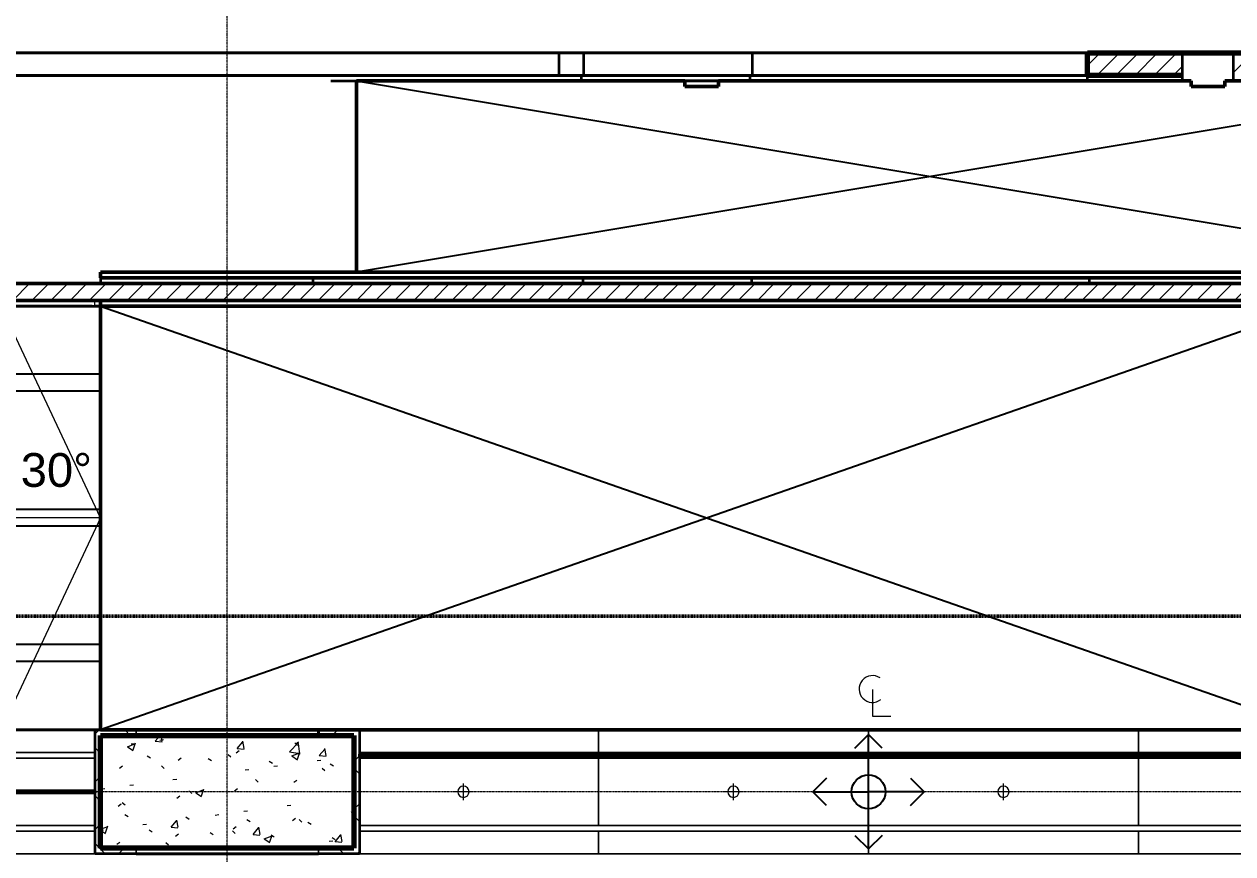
# Model space of a CAD drawing. Header units: millimetres. Extents: x -853488 to -774597, y -17231 to 22435.
# Drawn here: x -803487 to -792743, y 3028 to 10399 of the extents above; entities that cross this region are included whole.
import ezdxf
from ezdxf.xclip import XClip

# ---------------------------------------------------------------- set-up
doc = ezdxf.new("R2010")
doc.units = ezdxf.units.MM
doc.header["$XCLIPFRAME"] = 0
doc.linetypes.add('DPA_Grid _ Level 100', pattern=[10, 5.5, -1.6, 1.3, -1.6])
for name, color, linetype, lineweight in [('_ _ A-DETL-OPENING', 1, 'Continuous', 25), ('A-ANNO-NOTE', 3, 'Continuous', 25), ('A-CLNG', 2, 'Continuous', 9), ('A-CLNG-PATT', 2, 'Continuous', 9), ('A-COLS', 5, 'Continuous', 70), ('A-COLS-E', 1, 'Continuous', 35), ('A-DETL', 1, 'Continuous', 70), ('A-DETL-GENF', 2, 'Continuous', 9), ('A-FLOR-E', 2, 'Continuous', 35), ('A-GLAZ-CURT', 2, 'Continuous', 9), ('A-WALL', 5, 'Continuous', 35), ('A-WALL-FNSH', 2, 'Continuous', 35), ('A-WALL-PATT', 1, 'Continuous', 35), ('E-LITE-EQPM', 2, 'Continuous', 9), ('G-ANNO-SECL', 3, 'Continuous', 9), ('G-ANNO-TEXT', 3, 'Continuous', 9), ('I-WALL-E', 2, 'Continuous', 35), ('S-GRID', 251, 'Continuous', 9), ('WALL-E', 2, 'Continuous', 35)]:
    doc.layers.add(name, color=color, linetype=linetype, lineweight=lineweight)
doc.styles.add('Arial_2', font='arial.ttf', dxfattribs={"height": 300})
pattern_1 = [(45, (0, 0), (-84.852814, 84.852814), [])]
pattern_2 = [(45, (0, 0), (-212.13203, 212.13203), []), (135, (0, 0), (-212.13203, -212.13203), [])]

# ---------------------------------------------------------------- blocks, each defined once
blk = doc.blocks.new('DPA_Rectangular - 450 x 450 mm-12250881-4261-01 ENLARGED UPPER PLATFORM LEVEL - REFLECTED CEILING PLAN - SHEET 2')
at = {"layer": 'A-COLS-E'}
for p, q in [((-225, -25), (-225, 225)), ((-225, 225), (225, 225)), ((225, 225), (225, -25))]:
    blk.add_line(p, q, dxfattribs=at)
blk = doc.blocks.new('Arrow-Stair_Ramp-Direction _EWP-Down_ - Arrow Stair Line-18594266-4261-01 ENLARGED UPPER PLATFORM LEVEL - REFLECTED CEILING PLAN - SHEET 2')
at = {"layer": 'A-DETL-GENF', "lineweight": 9}
for q in [(1671, 2632), (-305, 750), (1671, -1132)]:
    blk.add_line((2552, 750), q, dxfattribs=at)
blk.add_circle((-305, 750), 30, dxfattribs=at)
blk = doc.blocks.new('M_Centreline - Centreline-12570908-4261-01 ENLARGED UPPER PLATFORM LEVEL - REFLECTED CEILING PLAN - SHEET 2')
at = {"layer": 'A-ANNO-NOTE', "lineweight": 18}
for p, q in [((-0.01, 0.59), (-0.01, -1.79)), ((-0.01, -1.79), (1.62, -1.79))]:
    blk.add_line(p, q, dxfattribs=at)
blk.add_arc((-0.01, 0.63), 1.19, 55.7755, 308.0372, dxfattribs=at)
blk = doc.blocks.new('DPA_AN_Setting out - Center-8732820-4261-01 ENLARGED UPPER PLATFORM LEVEL - REFLECTED CEILING PLAN - SHEET 2')
at = {"layer": 'A-ANNO-NOTE'}
for p, q in [((-1.21, 3.88), (0, 5.08)), ((1.21, 3.88), (0, 5.08)), ((0, 0), (0, 5.08)), ((-3.74, 1.21), (-4.95, 0)), ((3.74, 1.21), (4.95, 0)), ((-3.74, -1.21), (-4.95, 0)), ((-4.95, 0), (0, 0)), ((4.95, 0), (0, 0)), ((3.74, -1.21), (4.95, 0)), ((0, -5.08), (0, 0)), ((-1.21, -3.88), (0, -5.08)), ((1.21, -3.88), (0, -5.08))]:
    blk.add_line(p, q, dxfattribs=at)
blk.add_circle((0, 0), 1.5, dxfattribs=at)
blk = doc.blocks.new('System Panel - DPA-AR_Metal Ceiling Rectangular Panel-V15-4261-01 ENLARGED UPPER PLATFORM LEVEL - REFLECTED CEILING PLAN - SHEET 2')
at = {"layer": 'A-GLAZ-CURT'}
for p, q in [((-837057, 4129), (-839182, 4129)), ((-839182, 4129), (-839182, 3929)), ((-839182, 3929), (-839182, 4129)), ((-839182, 4129), (-837057, 4129)), ((-839182, 3929), (-837057, 3929)), ((-837057, 3929), (-839182, 3929))]:
    blk.add_line(p, q, dxfattribs=at)
blk = doc.blocks.new('System Panel - DPA-AR_Metal Ceiling Rectangular Panel-V11-4261-01 ENLARGED UPPER PLATFORM LEVEL - REFLECTED CEILING PLAN - SHEET 2')
at = {"layer": 'A-GLAZ-CURT'}
for p, q in [((-825657, 3229), (-827782, 3229)), ((-827782, 3229), (-827782, 3029)), ((-827782, 3029), (-827782, 3229)), ((-827782, 3229), (-825657, 3229)), ((-827782, 3029), (-825657, 3029)), ((-825657, 3029), (-827782, 3029))]:
    blk.add_line(p, q, dxfattribs=at)
blk = doc.blocks.new('System Panel - DPA-AR_Metal Ceiling Rectangular Panel-V19-4261-01 ENLARGED UPPER PLATFORM LEVEL - REFLECTED CEILING PLAN - SHEET 2')
at = {"layer": 'A-GLAZ-CURT'}
for p, q in [((-802857, 3879), (-804982, 3879)), ((-804982, 3879), (-804982, 3589)), ((-804982, 3589), (-804982, 3879)), ((-804982, 3879), (-802857, 3879)), ((-804982, 3569), (-804982, 3279)), ((-804982, 3279), (-804982, 3569)), ((-804982, 3279), (-802857, 3279)), ((-802857, 3279), (-804982, 3279))]:
    blk.add_line(p, q, dxfattribs=at)
blk = doc.blocks.new('System Panel - DPA-AR_Metal Ceiling Rectangular Panel-V20-4261-01 ENLARGED UPPER PLATFORM LEVEL - REFLECTED CEILING PLAN - SHEET 2')
at = {"layer": 'A-GLAZ-CURT'}
for p, q in [((-798382, 4129), (-800507, 4129)), ((-800507, 4129), (-798382, 4129)), ((-798382, 3929), (-798382, 4129)), ((-798382, 4129), (-798382, 3929)), ((-800507, 3929), (-798382, 3929)), ((-798382, 3929), (-800507, 3929))]:
    blk.add_line(p, q, dxfattribs=at)
blk = doc.blocks.new('System Panel - DPA-AR_Metal Ceiling Rectangular Panel-V21-4261-01 ENLARGED UPPER PLATFORM LEVEL - REFLECTED CEILING PLAN - SHEET 2')
at = {"layer": 'A-GLAZ-CURT'}
for p, q in [((-795982, 4129), (-798382, 4129)), ((-798382, 4129), (-798382, 3929)), ((-798382, 3929), (-798382, 4129)), ((-798382, 4129), (-795982, 4129)), ((-795982, 3929), (-795982, 4129)), ((-795982, 4129), (-795982, 3929)), ((-798382, 3929), (-795982, 3929)), ((-795982, 3929), (-798382, 3929))]:
    blk.add_line(p, q, dxfattribs=at)
blk = doc.blocks.new('System Panel - DPA-AR_Metal Ceiling Rectangular Panel-V22-4261-01 ENLARGED UPPER PLATFORM LEVEL - REFLECTED CEILING PLAN - SHEET 2')
at = {"layer": 'A-GLAZ-CURT'}
for p, q in [((-791457, 4129), (-793582, 4129)), ((-793582, 4129), (-793582, 3929)), ((-793582, 3929), (-793582, 4129)), ((-793582, 4129), (-791457, 4129)), ((-793582, 3929), (-791457, 3929)), ((-791457, 3929), (-793582, 3929))]:
    blk.add_line(p, q, dxfattribs=at)
blk = doc.blocks.new('System Panel - DPA-AR_Metal Ceiling Rectangular Panel-V6-4261-01 ENLARGED UPPER PLATFORM LEVEL - REFLECTED CEILING PLAN - SHEET 2')
at = {"layer": 'A-GLAZ-CURT'}
for p, q in [((-821182, 3229), (-823307, 3229)), ((-823307, 3229), (-821182, 3229)), ((-821182, 3029), (-821182, 3229)), ((-821182, 3229), (-821182, 3029)), ((-823307, 3029), (-821182, 3029)), ((-821182, 3029), (-823307, 3029))]:
    blk.add_line(p, q, dxfattribs=at)
blk = doc.blocks.new('System Panel - DPA-AR_Metal Ceiling Rectangular Panel-V7-4261-01 ENLARGED UPPER PLATFORM LEVEL - REFLECTED CEILING PLAN - SHEET 2')
at = {"layer": 'A-GLAZ-CURT'}
for p, q in [((-818782, 3229), (-821182, 3229)), ((-821182, 3229), (-821182, 3029)), ((-821182, 3029), (-821182, 3229)), ((-821182, 3229), (-818782, 3229)), ((-818782, 3029), (-818782, 3229)), ((-818782, 3229), (-818782, 3029)), ((-821182, 3029), (-818782, 3029)), ((-818782, 3029), (-821182, 3029))]:
    blk.add_line(p, q, dxfattribs=at)
blk = doc.blocks.new('System Panel - DPA-AR_Metal Ceiling Rectangular Panel-13139320-4261-01 ENLARGED UPPER PLATFORM LEVEL - REFLECTED CEILING PLAN - SHEET 2')
at = {"layer": 'A-GLAZ-CURT'}
for p, q in [((-821182, 3879), (-823307, 3879)), ((-823307, 3879), (-821182, 3879)), ((-821182, 3279), (-821182, 3879)), ((-821182, 3879), (-821182, 3279)), ((-823307, 3279), (-821182, 3279)), ((-821182, 3279), (-823307, 3279))]:
    blk.add_line(p, q, dxfattribs=at)
blk = doc.blocks.new('System Panel - DPA-AR_Metal Ceiling Rectangular Panel-13139299-4261-01 ENLARGED UPPER PLATFORM LEVEL - REFLECTED CEILING PLAN - SHEET 2')
at = {"layer": 'A-GLAZ-CURT'}
for p, q in [((-818782, 3879), (-821182, 3879)), ((-821182, 3879), (-821182, 3279)), ((-821182, 3279), (-821182, 3879)), ((-821182, 3879), (-818782, 3879)), ((-818782, 3279), (-818782, 3879)), ((-818782, 3879), (-818782, 3279)), ((-821182, 3279), (-818782, 3279)), ((-818782, 3279), (-821182, 3279))]:
    blk.add_line(p, q, dxfattribs=at)
blk = doc.blocks.new('System Panel - DPA-AR_Metal Ceiling Rectangular Panel-V12-4261-01 ENLARGED UPPER PLATFORM LEVEL - REFLECTED CEILING PLAN - SHEET 2')
at = {"layer": 'A-GLAZ-CURT'}
for p, q in [((-825657, 3879), (-827782, 3879)), ((-827782, 3879), (-827782, 3279)), ((-827782, 3279), (-827782, 3879)), ((-827782, 3879), (-825657, 3879)), ((-827782, 3279), (-825657, 3279)), ((-825657, 3279), (-827782, 3279))]:
    blk.add_line(p, q, dxfattribs=at)
blk = doc.blocks.new('*U464')
at = {"layer": 'A-CLNG'}
for p, q in [((-1127, 4315), (-3984, 4315)), ((-3984, 4315), (-1127, 4315)), ((-1127, 550), (-1127, 4315)), ((-1127, 4315), (-1127, 550)), ((-3984, 550), (-1127, 550)), ((-1127, 550), (-3984, 550))]:
    blk.add_line(p, q, dxfattribs=at)
at = {"layer": 'A-GLAZ-CURT'}
for name, p in [('System Panel - DPA-AR_Metal Ceiling Rectangular Panel-V15-4261-01 ENLARGED UPPER PLATFORM LEVEL - REFLECTED CEILING PLAN - SHEET 2', (835882, -3579)), ('System Panel - DPA-AR_Metal Ceiling Rectangular Panel-V20-4261-01 ENLARGED UPPER PLATFORM LEVEL - REFLECTED CEILING PLAN - SHEET 2', (801682, -3579)), ('System Panel - DPA-AR_Metal Ceiling Rectangular Panel-V21-4261-01 ENLARGED UPPER PLATFORM LEVEL - REFLECTED CEILING PLAN - SHEET 2', (801682, -3579)), ('System Panel - DPA-AR_Metal Ceiling Rectangular Panel-V21-4261-01 ENLARGED UPPER PLATFORM LEVEL - REFLECTED CEILING PLAN - SHEET 2', (804082, -3579)), ('System Panel - DPA-AR_Metal Ceiling Rectangular Panel-V22-4261-01 ENLARGED UPPER PLATFORM LEVEL - REFLECTED CEILING PLAN - SHEET 2', (801682, -3579)), ('System Panel - DPA-AR_Metal Ceiling Rectangular Panel-V19-4261-01 ENLARGED UPPER PLATFORM LEVEL - REFLECTED CEILING PLAN - SHEET 2', (801682, -3579)), ('System Panel - DPA-AR_Metal Ceiling Rectangular Panel-13139320-4261-01 ENLARGED UPPER PLATFORM LEVEL - REFLECTED CEILING PLAN - SHEET 2', (824482, -3579)), ('System Panel - DPA-AR_Metal Ceiling Rectangular Panel-13139299-4261-01 ENLARGED UPPER PLATFORM LEVEL - REFLECTED CEILING PLAN - SHEET 2', (824482, -3579)), ('System Panel - DPA-AR_Metal Ceiling Rectangular Panel-13139299-4261-01 ENLARGED UPPER PLATFORM LEVEL - REFLECTED CEILING PLAN - SHEET 2', (826882, -3579)), ('System Panel - DPA-AR_Metal Ceiling Rectangular Panel-V12-4261-01 ENLARGED UPPER PLATFORM LEVEL - REFLECTED CEILING PLAN - SHEET 2', (835882, -3579)), ('System Panel - DPA-AR_Metal Ceiling Rectangular Panel-V11-4261-01 ENLARGED UPPER PLATFORM LEVEL - REFLECTED CEILING PLAN - SHEET 2', (824482, -3579)), ('System Panel - DPA-AR_Metal Ceiling Rectangular Panel-V6-4261-01 ENLARGED UPPER PLATFORM LEVEL - REFLECTED CEILING PLAN - SHEET 2', (824482, -3579)), ('System Panel - DPA-AR_Metal Ceiling Rectangular Panel-V7-4261-01 ENLARGED UPPER PLATFORM LEVEL - REFLECTED CEILING PLAN - SHEET 2', (824482, -3579)), ('System Panel - DPA-AR_Metal Ceiling Rectangular Panel-V7-4261-01 ENLARGED UPPER PLATFORM LEVEL - REFLECTED CEILING PLAN - SHEET 2', (826882, -3579)), ('System Panel - DPA-AR_Metal Ceiling Rectangular Panel-V11-4261-01 ENLARGED UPPER PLATFORM LEVEL - REFLECTED CEILING PLAN - SHEET 2', (835882, -3579))]:
    blk.add_blockref(name, p, dxfattribs=at)
blk = doc.blocks.new('*U1666')
at = {"layer": '_ _ A-DETL-OPENING'}
for p, q in [((1150, 6315), (11360, 4615)), ((11360, 6315), (1150, 4615)), ((9960.4, 4421.3), (-1127.4, 550)), ((-1125, 4315), (9656, 550))]:
    blk.add_line(p, q, dxfattribs=at)
at = {"layer": 'A-DETL', "lineweight": 50}
for p, q in [((4067, 6315), (1150, 6315)), ((1150, 6315), (1150, 4615)), ((4067, 6265), (4067, 6315)), ((4367, 6265), (4067, 6265)), ((8567, 6315), (4367, 6315)), ((4367, 6315), (4367, 6265)), ((8567, 6265), (8567, 6315)), ((8867, 6265), (8567, 6265)), ((11360, 6315), (8867, 6315)), ((8867, 6315), (8867, 6265)), ((11360, 4515), (-12775, 4515)), ((11360, 4615), (-1125, 4615)), ((-1125, 4615), (-1125, 4565)), ((-1125, 4565), (11360, 4565)), ((1150, 4565), (11360, 4565)), ((-12775, 4365), (11360, 4365)), ((11360, 4365), (-1127.4, 4365)), ((-1127.4, 4365), (-1127.4, 4315)), ((9656, 4315), (-1127.4, 4315)), ((-1127.4, 4315), (-1127.4, 550)), ((-1127.4, 4315), (11360, 4315)), ((-1127.4, 550), (9656, 550))]:
    blk.add_line(p, q, dxfattribs=at)
at = {"layer": 'A-DETL', "lineweight": 9}
for p, q in [((-1177.4, 4365), (-12525, 4365)), ((-12525, 4315), (-1177.4, 4315)), ((-1177.4, 4315), (-1177.4, 4365))]:
    blk.add_line(p, q, dxfattribs=at)
at = {"layer": 'S-GRID', "linetype": 'DPA_Grid _ Level 100'}
for p, q in [((0, -19375), (0, 17167.1)), ((22800, 0), (-50905.4, 0))]:
    blk.add_line(p, q, dxfattribs=at)
blk = doc.blocks.new('LGF_DL_SAA_LowPower_DL1a - LGF_DL_SAA_LowPower_DL1a-8832329-4160-01 UPPER PLATFORM LEVEL - REFLECTED CEILING PLAN')
at = {"layer": 'A-DETL-GENF'}
for p, q in [((72.5, 0), (-72.5, 0)), ((0, 75), (0, -75))]:
    blk.add_line(p, q, dxfattribs=at)
blk.add_circle((0, 0), 50, dxfattribs=at)
blk = doc.blocks.new('C-1-PP19-AR-4160-01-B_20250902-175713_EXDOWNLIGHT')
at = {"layer": 'E-LITE-EQPM', "extrusion": (0, 0, -1), "rotation": 180}
for p in [(54900, 0), (52500, 0), (50100, 0)]:
    blk.add_blockref('LGF_DL_SAA_LowPower_DL1a - LGF_DL_SAA_LowPower_DL1a-8832329-4160-01 UPPER PLATFORM LEVEL - REFLECTED CEILING PLAN', p, dxfattribs=at)

msp = doc.modelspace()

# ---------------------------------------------------------------- hatches: boundary and pattern name
at = {"layer": 'A-CLNG-PATT', "lineweight": 25}
h = msp.add_hatch(dxfattribs=at)
h.set_pattern_fill('FP_4', color=256, style=0, pattern_type=2)
h.set_pattern_definition([(270, (-1469761, 676811.5), (-3117.691, -2e-13), [1200, 0]), (270, (-1466643.3, 676811.5), (-3117.691, -2e-13), [1200, 0]), (180, (-1466643.3, 675686.5), (1e-13, 1200), [3117.691, 0]), (180, (-1466643.3, 676736.5), (1e-13, 1200), [3117.691, 0])])
h.paths.add_polyline_path([(-803043, 4129), (-802810, 4129), (-802810, 7894), (-805666, 7894), (-805666, 4129), (-804982, 4129)])
at = {"layer": 'A-COLS-E', "lineweight": 9}
h = msp.add_hatch(dxfattribs=at)
h.set_pattern_fill('FP_1', color=256, style=0, pattern_type=2)
h.set_pattern_definition([(50, (0, 0), (728.7365, -63.75582), [76.2, -838.2]), (355, (0, 0), (-140.9716, 764.2276), [60.96, -670.56]), (100.451, (60.7, -5.3), (587.77, 700.46675), [64.76, -712.36]), (46.184, (0, 203.2), (1084.3162, -168.171), [114.3, -1257.3]), (96.636, (90.4, 189.2), (949.6099, 989.7098), [97.14, -1068.54]), (351.184, (0, 203.2), (949.6206, 989.7012), [91.44, -1005.84]), (21, (101.6, 152.4), (606.45787, -409.06057), [76.2, -838.2]), (326, (101.6, 152.4), (247.20834, 736.7529), [60.96, -670.56]), (71.451, (152.14, 118.3), (853.66825, 327.6855), [64.76, -712.36]), (37.5, (0, 0), (12.35469, 338.22012), [33.528, -628.904, 33.528, -647.192, -673.1]), (37.5, (0, 0), (12.35469, 338.22012), [-1343.152, 33.528, -639.572]), (7.5, (0, 0), (267.27887, 400.72213), [33.528, -354.584, 33.528, -613.664, -256.54]), (7.5, (0, 0), (267.27887, 400.72213), [-1035.304, 33.528, -223.012]), (327.5, (-226.57, 0), (542.36333, -22.91534), [33.528, -220.472, 33.528, -758.952, -1051.56]), (327.5, (-226.57, 0), (542.36333, -22.91534), [-1046.48, 33.528, -1018.032]), (317.5, (-328.17, 0), (592.51696, 101.7071), [33.528, -296.672, 33.528, -492.76, -746.76]), (317.5, (-328.17, 0), (592.51696, 101.7071), [-856.488, 33.528, -713.232])])
h.paths.add_polyline_path([(-800557, 3079), (-800557, 4079), (-802807, 4079), (-802807, 3079), (-800837, 3079)])
at = {"layer": 'A-DETL-GENF', "lineweight": 9}
h = msp.add_hatch(dxfattribs=at)
h.set_pattern_fill('FP_2', color=10, style=0, pattern_type=2)
h.set_pattern_definition(pattern_1)
h.paths.add_polyline_path([(-792012, 7944), (-790322, 7944), (-790322, 8094), (-814457, 8094), (-814457, 7944), (-796424, 7944)])
at = {"layer": 'A-WALL-PATT', "lineweight": 9}
h = msp.add_hatch(dxfattribs=at)
h.set_pattern_fill('FP_2', color=256, style=0, pattern_type=2)
h.set_pattern_definition(pattern_1)
h.paths.add_polyline_path([(-786082, 9944), (-786082, 10144), (-792740, 10144), (-792740, 9944), (-787600, 9944)])
h.paths.add_polyline_path([(-793190, 9944), (-793190, 10144), (-794034, 10144), (-794034, 9944)])
h = msp.add_hatch(dxfattribs=at)
h.set_pattern_fill('FP_5', color=256, style=0, pattern_type=2)
h.set_pattern_definition(pattern_2)
h.paths.add_polyline_path([(-802857, 3029), (-802807, 3029), (-802807, 4129), (-802857, 4129), (-802857, 3753)])
h = msp.add_hatch(dxfattribs=at)
h.set_pattern_fill('FP_5', color=256, style=0, pattern_type=2)
h.set_pattern_definition(pattern_2)
h.paths.add_polyline_path([(-802492, 4079), (-802492, 4129), (-802807, 4129), (-802807, 4079)])
h.paths.add_polyline_path([(-800557, 4079), (-800557, 4129), (-800872, 4129), (-800872, 4079), (-800837, 4079)])
h = msp.add_hatch(dxfattribs=at)
h.set_pattern_fill('FP_5', color=256, style=0, pattern_type=2)
h.set_pattern_definition(pattern_2)
h.paths.add_polyline_path([(-800557, 3079), (-800507, 3079), (-800507, 4129), (-800557, 4129), (-800557, 3753)])
h = msp.add_hatch(dxfattribs=at)
h.set_pattern_fill('FP_5', color=256, style=0, pattern_type=2)
h.set_pattern_definition(pattern_2)
h.paths.add_polyline_path([(-800872, 3029), (-800507, 3029), (-800507, 3079), (-800872, 3079)])
h.paths.add_polyline_path([(-802492, 3029), (-802492, 3079), (-802807, 3079), (-802807, 3029)])

# ---------------------------------------------------------------- linework, layer by layer
at = {"layer": 'A-COLS'}
for p, q in [((-802807, 3079), (-802807, 4079)), ((-802807, 4079), (-800557, 4079)), ((-800557, 4079), (-800557, 3079)), ((-800557, 3079), (-802807, 3079))]:
    msp.add_line(p, q, dxfattribs=at)
at = {"layer": 'A-FLOR-E'}
for p, q in [((-812985, 9944), (-800532, 9944)), ((-800532, 9894), (-800532, 8194)), ((-800532, 8144), (-802807, 8144)), ((-802807, 8144), (-802807, 8094)), ((-802807, 4129), (-793757, 4129))]:
    msp.add_line(p, q, dxfattribs=at)
at = {"layer": 'A-WALL', "color": 7, "lineweight": 70}
for p, q in [((-794034, 10144), (-786082, 10144)), ((-794034, 9944), (-794034, 10144)), ((-793190, 9944), (-794034, 9944))]:
    msp.add_line(p, q, dxfattribs=at)
at = {"layer": 'A-WALL', "lineweight": 9}
for p, q in [((-802492, 4129), (-802492, 4079)), ((-802492, 4079), (-802492, 4129)), ((-802492, 3079), (-802492, 3029)), ((-802492, 3029), (-802492, 3079)), ((-800872, 3029), (-800872, 3079)), ((-800872, 3079), (-800872, 3029))]:
    msp.add_line(p, q, dxfattribs=at)
at = {"layer": 'A-WALL-FNSH', "color": 250}
for p, q in [((-802857, 3029), (-802857, 4129)), ((-802857, 4129), (-802807, 4129)), ((-802807, 4129), (-802492, 4129)), ((-802492, 4129), (-800872, 4129)), ((-800872, 4129), (-800557, 4129)), ((-800872, 4079), (-800872, 4129)), ((-800872, 4129), (-800872, 4079)), ((-800557, 4129), (-800507, 4129)), ((-800507, 4129), (-800507, 3079)), ((-802807, 4079), (-802807, 3079)), ((-802492, 4079), (-802807, 4079)), ((-800872, 4079), (-802492, 4079)), ((-800557, 4079), (-800872, 4079)), ((-800557, 3079), (-800557, 4079)), ((-802807, 3029), (-802857, 3029)), ((-802807, 3079), (-802492, 3079)), ((-802492, 3029), (-802807, 3029)), ((-802492, 3079), (-800872, 3079)), ((-800872, 3029), (-802492, 3029)), ((-800872, 3079), (-800557, 3079)), ((-800507, 3029), (-800872, 3029)), ((-800507, 3079), (-800507, 3029))]:
    msp.add_line(p, q, dxfattribs=at)
at = {"layer": 'G-ANNO-SECL', "linetype": 'DPA_Grid _ Level 100', "lineweight": 50}
msp.add_line((-851418, 5140), (-777531, 5140), dxfattribs=at)
at = {"layer": 'I-WALL-E'}
for p, q in [((-800934, 9944), (-801382, 9944)), ((-798534, 9944), (-800934, 9944)), ((-800762, 9894), (-798534, 9894)), ((-797034, 9944), (-798534, 9944)), ((-798534, 9894), (-798534, 9944)), ((-798534, 9894), (-797034, 9894)), ((-794034, 9944), (-797034, 9944)), ((-797034, 9894), (-797034, 9944)), ((-797034, 9894), (-794034, 9894)), ((-793190, 9944), (-794034, 9944)), ((-794034, 9894), (-794034, 9944)), ((-794034, 9894), (-793190, 9894)), ((-800918, 8144), (-802807, 8144)), ((-798518, 8144), (-800918, 8144)), ((-800918, 8094), (-800918, 8144)), ((-797018, 8144), (-798518, 8144)), ((-798518, 8094), (-798518, 8144)), ((-794018, 8144), (-797018, 8144)), ((-797018, 8094), (-797018, 8144)), ((-792518, 8144), (-794018, 8144)), ((-794018, 8094), (-794018, 8144)), ((-791457, 3914), (-800507, 3914)), ((-800507, 3914), (-791457, 3914)), ((-800507, 3894), (-800507, 3914)), ((-800507, 3914), (-800507, 3894)), ((-791457, 3914), (-800507, 3914)), ((-800507, 3914), (-791457, 3914)), ((-800507, 3894), (-800507, 3914)), ((-800507, 3914), (-800507, 3894)), ((-800507, 3914), (-791457, 3914)), ((-791457, 3914), (-800507, 3914)), ((-800507, 3914), (-800507, 3894)), ((-800507, 3894), (-800507, 3914)), ((-791457, 3894), (-800507, 3894)), ((-800507, 3894), (-791457, 3894)), ((-791457, 3894), (-800507, 3894)), ((-800507, 3894), (-791457, 3894)), ((-800507, 3894), (-791457, 3894)), ((-791457, 3894), (-800507, 3894)), ((-802857, 3589), (-811907, 3589)), ((-811907, 3569), (-802857, 3569)), ((-802857, 3589), (-802857, 3569))]:
    msp.add_line(p, q, dxfattribs=at)
at = {"layer": 'WALL-E'}
for p, q in [((-786082, 10144), (-830593, 10144)), ((-828482, 10144), (-786082, 10144)), ((-788182, 10144), (-818182, 10144)), ((-818182, 10144), (-788182, 10144)), ((-798514, 10144), (-798731, 10144)), ((-798731, 9944), (-798731, 10144)), ((-797014, 10144), (-798514, 10144)), ((-798514, 10144), (-798514, 9944)), ((-794034, 10144), (-797014, 10144)), ((-797014, 9944), (-797014, 10144)), ((-816727, 9944), (-799963, 9944)), ((-793190, 9944), (-816727, 9944)), ((-793190, 9944), (-816727, 9944)), ((-816727, 9944), (-793190, 9944)), ((-816727, 9944), (-793190, 9944)), ((-793190, 9944), (-816727, 9944)), ((-816727, 9944), (-793190, 9944)), ((-800650, 9944), (-812868, 9944)), ((-799963, 9944), (-800650, 9944)), ((-800532, 9894), (-799963, 9894)), ((-793190, 9894), (-800532, 9894)), ((-793190, 9894), (-800532, 9894)), ((-800532, 9894), (-793190, 9894)), ((-799963, 9944), (-793190, 9944)), ((-798250, 9944), (-799963, 9944)), ((-793190, 9944), (-799963, 9944)), ((-799963, 9894), (-798250, 9894)), ((-799963, 9894), (-793190, 9894)), ((-798731, 9944), (-798514, 9944)), ((-798514, 9944), (-797014, 9944)), ((-796750, 9944), (-798250, 9944)), ((-798250, 9894), (-796750, 9894)), ((-797014, 9944), (-794034, 9944)), ((-793750, 9944), (-796750, 9944)), ((-796750, 9894), (-793750, 9894)), ((-793190, 9944), (-793750, 9944)), ((-793750, 9894), (-793190, 9894)), ((-801588, 7944), (-805273, 7944)), ((-805273, 7944), (-802882, 7944)), ((-802882, 7894), (-805273, 7894)), ((-805273, 7894), (-801588, 7894)), ((-802810, 7894), (-802860, 7894)), ((-802860, 7894), (-802810, 7894)), ((-802860, 7894), (-802810, 7894)), ((-802582, 7944), (-802810, 7944)), ((-802810, 7894), (-802810, 4129)), ((-802810, 4129), (-802810, 7894)), ((-802810, 7894), (-802582, 7894)), ((-802810, 6719), (-802810, 7894)), ((-802807, 7944), (-791873, 7944)), ((-802807, 7944), (-802582, 7944)), ((-791873, 7894), (-802807, 7894)), ((-802582, 7894), (-802807, 7894)), ((-802582, 7944), (-801382, 7944)), ((-801382, 7944), (-802582, 7944)), ((-802582, 7894), (-801382, 7894)), ((-801382, 7894), (-802582, 7894)), ((-796314, 7944), (-801588, 7944)), ((-801588, 7894), (-796314, 7894)), ((-801382, 7944), (-800182, 7944)), ((-800182, 7944), (-801382, 7944)), ((-801382, 7894), (-800182, 7894)), ((-800182, 7894), (-801382, 7894)), ((-800182, 7944), (-798982, 7944)), ((-798982, 7944), (-800182, 7944)), ((-800182, 7894), (-798982, 7894)), ((-798982, 7894), (-800182, 7894)), ((-798982, 7944), (-797604, 7944)), ((-798124, 7944), (-798982, 7944)), ((-797604, 7894), (-798982, 7894)), ((-798982, 7894), (-798124, 7894)), ((-797604, 7944), (-798124, 7944)), ((-798124, 7894), (-797604, 7894)), ((-793757, 7944), (-796314, 7944)), ((-796314, 7894), (-793757, 7894)), ((-791873, 7944), (-793757, 7944)), ((-793757, 7894), (-791873, 7894)), ((-802810, 5519), (-802810, 6719)), ((-802810, 4319), (-802810, 5519)), ((-802810, 4129), (-802810, 4319)), ((-791873, 4129), (-805850, 4129)), ((-805850, 4129), (-802860, 4129)), ((-802810, 4129), (-802860, 4129)), ((-802810, 4129), (-791873, 4129)), ((-802282, 4129), (-802810, 4129)), ((-802807, 4129), (-802282, 4129)), ((-802282, 4129), (-801082, 4129)), ((-801082, 4129), (-802282, 4129)), ((-801082, 4129), (-799882, 4129)), ((-799882, 4129), (-801082, 4129)), ((-799882, 4129), (-798682, 4129)), ((-798682, 4129), (-799882, 4129)), ((-798682, 4129), (-797482, 4129)), ((-797482, 4129), (-798682, 4129)), ((-797482, 4129), (-796282, 4129)), ((-796282, 4129), (-797482, 4129)), ((-796282, 4129), (-795082, 4129)), ((-795082, 4129), (-796282, 4129)), ((-795082, 4129), (-793882, 4129)), ((-793882, 4129), (-795082, 4129)), ((-793882, 4129), (-793757, 4129)), ((-792682, 4129), (-793882, 4129)), ((-800557, 4079), (-802807, 4079)), ((-802807, 4079), (-800557, 4079)), ((-802807, 4079), (-802282, 4079)), ((-802282, 4079), (-801082, 4079)), ((-801082, 4079), (-800557, 4079)), ((-800872, 3079), (-802492, 3079)), ((-802492, 3029), (-800872, 3029))]:
    msp.add_line(p, q, dxfattribs=at)

# ---------------------------------------------------------------- block references
for name in ['*U1666', '*U464']:
    msp.add_blockref(name, (-801682, 3579))
ref = msp.add_blockref('C-1-PP19-AR-4160-01-B_20250902-175713_EXDOWNLIGHT', (-744682, 3579))
XClip(ref).set_block_clipping_path([(-104690.1238047112, -9620.0029952963), (-34092.6543255156, 10334.9999958097)])
at = {"layer": 'A-ANNO-NOTE', "xscale": 100, "yscale": 100, "zscale": 100}
for name, p in [('M_Centreline - Centreline-12570908-4261-01 ENLARGED UPPER PLATFORM LEVEL - REFLECTED CEILING PLAN - SHEET 2', (-795945, 4429)), ('DPA_AN_Setting out - Center-8732820-4261-01 ENLARGED UPPER PLATFORM LEVEL - REFLECTED CEILING PLAN - SHEET 2', (-795982, 3579))]:
    msp.add_blockref(name, p, dxfattribs=at)
at = {"layer": 'A-COLS-E'}
msp.add_blockref('DPA_Rectangular - 450 x 450 mm-12250881-4261-01 ENLARGED UPPER PLATFORM LEVEL - REFLECTED CEILING PLAN - SHEET 2', (-792965, 9919), dxfattribs=at)
at = {"layer": 'A-DETL-GENF'}
msp.add_blockref('Arrow-Stair_Ramp-Direction _EWP-Down_ - Arrow Stair Line-18594266-4261-01 ENLARGED UPPER PLATFORM LEVEL - REFLECTED CEILING PLAN - SHEET 2', (-805361, 5262), dxfattribs=at)

# ---------------------------------------------------------------- texts
at = {"layer": 'G-ANNO-TEXT', "color": 7, "insert": (-805730, 6588), "char_height": 300, "width": 3511.39, "attachment_point": 1, "style": 'Arial_2'}
msp.add_mtext('SLOPE UP 30°', dxfattribs=at)

doc.saveas('drawing.dxf')
